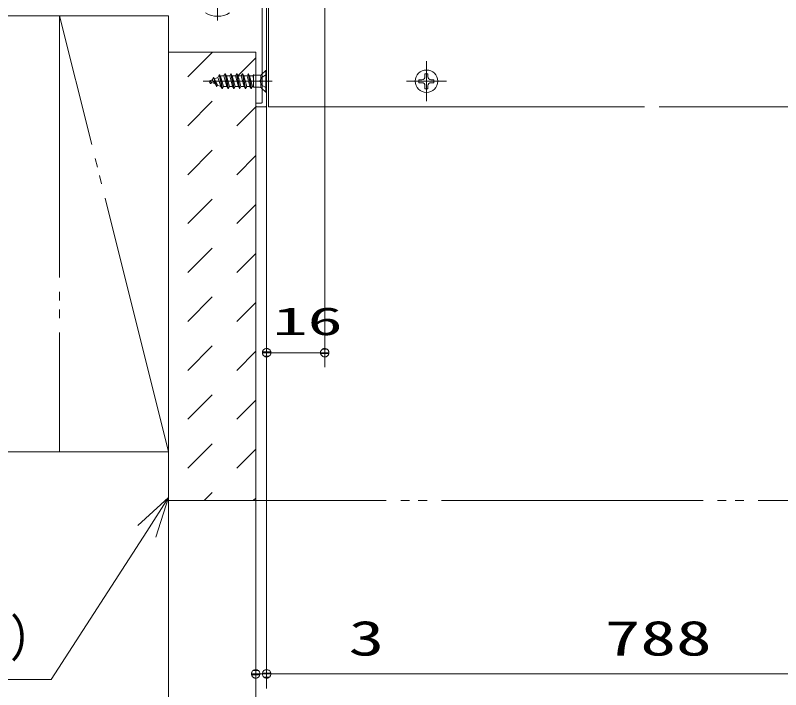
# Model space of a CAD drawing. Units: millimetres on the paper. Extents: x -305 to 305, y -152 to 152.
# Drawn here: x -233 to -180.3, y -94.9 to -48.4 of the extents above; entities that cross this region are included whole.
import ezdxf
from ezdxf.enums import TextEntityAlignment as Align

# ---------------------------------------------------------------- set-up
doc = ezdxf.new("R2010")
doc.units = ezdxf.units.MM
for name, pattern in [('LONG_CHAIN', [21, 18, -1, 1, -1]), ('LONG_DASHED2', [13, 12, -1]), ('LONG_DOUBLE_CHAIN', [21.8, 18, -1, 0.6, -0.6, 0.6, -1])]:
    doc.linetypes.add(name, pattern=pattern)
doc.layers.add('0-2_0', color=7, linetype='Continuous', lineweight=9)
doc.layers.add('0-3_S3', color=7, linetype='Continuous', lineweight=9)
doc.styles.add('ＭＳ ゴシック', font='')
doc.styles.get('ＭＳ ゴシック').set_extended_font_data('MS Gothic')

# ---------------------------------------------------------------- blocks, each defined once
blk = doc.blocks.new('_DOTSMALL')
at = {"layer": '0-2_0'}
for p, q in [((0.0746, 0.1), (-0.0746, 0.1)), ((0.1223, -0.0248), (-0.1223, -0.0248))]:
    blk.add_line(p, q, dxfattribs=at)
for points in [[(0.125, 0), (0.124, 0.0157), (0.1211, 0.0311), (0.1162, 0.046), (0.1095, 0.0602), (0.1011, 0.0735), (0.0911, 0.0856), (0.0797, 0.0963), (0.067, 0.1055), (0.0532, 0.1131), (0.0386, 0.1189), (0.0234, 0.1228), (0.0078, 0.1248), (-0.0078, 0.1248), (-0.0234, 0.1228), (-0.0386, 0.1189), (-0.0532, 0.1131), (-0.067, 0.1055), (-0.0797, 0.0963), (-0.0911, 0.0856), (-0.1011, 0.0735), (-0.1095, 0.0602), (-0.1162, 0.046), (-0.1211, 0.0311), (-0.124, 0.0157), (-0.125, 0), (0, 0)], [(-0.125, 0), (-0.124, -0.0157), (-0.1211, -0.0311), (-0.1162, -0.046), (-0.1095, -0.0602), (-0.1011, -0.0735), (-0.0911, -0.0856), (-0.0797, -0.0963), (-0.067, -0.1055), (-0.0532, -0.1131), (-0.0386, -0.1189), (-0.0234, -0.1228), (-0.0078, -0.1248), (0.0078, -0.1248), (0.0234, -0.1228), (0.0386, -0.1189), (0.0532, -0.1131), (0.067, -0.1055), (0.0797, -0.0963), (0.0911, -0.0856), (0.1011, -0.0735), (0.1095, -0.0602), (0.1162, -0.046), (0.1211, -0.0311), (0.124, -0.0157), (0.125, 0), (0, 0)]]:
    blk.add_lwpolyline(points, close=True, dxfattribs=at)
blk = doc.blocks.new('_OPEN30')
at = {"layer": '0-2_0'}
blk.add_line((0, 0), (-1, 0), dxfattribs=at)
blk.add_lwpolyline([(-1, 0.2679), (0, 0), (-1, -0.2679)], dxfattribs=at)

msp = doc.modelspace()

# ---------------------------------------------------------------- linework, layer by layer
at = {"layer": '0-3_S3'}
for p, q in [((-215.59, -38.856), (-215.59, -54.731)), ((-216.015, -54.406), (-216.015, -46.056)), ((-211.715, -47.231), (-211.715, -72.665)), ((-215.715, -47.556), (-215.715, -54.656)), ((-221.145, -52.675), (-219.461, -50.992)), ((-217.777, -52.675), (-216.465, -51.364)), ((-219.071, -52.714), (-218.972, -52.544)), ((-218.947, -52.544), (-218.972, -52.544)), ((-218.774, -53.481), (-218.972, -52.544)), ((-218.892, -52.64), (-218.947, -52.544)), ((-218.749, -53.481), (-218.947, -52.544)), ((-218.892, -52.64), (-218.826, -52.612)), ((-218.892, -52.64), (-218.673, -53.35)), ((-218.651, -52.612), (-218.826, -52.612)), ((-218.351, -53.481), (-218.55, -52.481)), ((-218.253, -52.612), (-218.177, -52.481)), ((-217.979, -53.481), (-218.177, -52.481)), ((-218.152, -52.481), (-217.954, -53.481)), ((-218.077, -52.612), (-217.878, -53.35)), ((-217.856, -52.612), (-218.077, -52.612)), ((-217.856, -52.612), (-217.78, -52.481)), ((-217.657, -53.35), (-217.856, -52.612)), ((-217.581, -53.481), (-217.78, -52.481)), ((-217.755, -52.481), (-217.78, -52.481)), ((-217.755, -52.481), (-217.556, -53.481)), ((-217.679, -52.612), (-217.755, -52.481)), ((-217.679, -52.612), (-217.48, -53.35)), ((-217.458, -52.612), (-217.679, -52.612)), ((-217.458, -52.612), (-217.382, -52.481)), ((-217.259, -53.35), (-217.458, -52.612)), ((-217.357, -52.481), (-217.382, -52.481)), ((-217.184, -53.481), (-217.382, -52.481)), ((-217.282, -52.612), (-217.357, -52.481)), ((-217.282, -52.612), (-217.083, -53.35)), ((-217.061, -52.612), (-217.282, -52.612)), ((-217.061, -52.612), (-216.985, -52.481)), ((-216.862, -53.35), (-217.061, -52.612)), ((-216.96, -52.481), (-216.985, -52.481)), ((-216.786, -53.481), (-216.985, -52.481)), ((-216.884, -52.612), (-216.96, -52.481)), ((-216.96, -52.481), (-216.761, -53.481)), ((-216.884, -52.612), (-216.685, -53.35)), ((-216.663, -52.612), (-216.884, -52.612)), ((-216.663, -52.612), (-216.613, -52.526)), ((-216.613, -52.799), (-216.663, -52.612)), ((-216.613, -52.526), (-216.613, -53.39)), ((-216.613, -52.569), (-216.198, -52.569)), ((-216.115, -53.412), (-216.115, -52.551)), ((-215.778, -52.231), (-216.057, -52.51)), ((-215.778, -52.231), (-215.715, -52.231)), ((-215.778, -53.731), (-215.778, -52.231)), ((-215.715, -52.231), (-215.715, -53.731)), ((-219.716, -52.981), (-219.46, -52.875)), ((-219.716, -52.981), (-219.265, -53.168)), ((-219.569, -53.131), (-219.636, -53.014)), ((-219.544, -53.131), (-219.569, -53.131)), ((-219.544, -53.131), (-219.507, -53.068)), ((-219.46, -52.875), (-219.37, -52.719)), ((-219.265, -53.168), (-219.46, -52.875)), ((-219.345, -52.719), (-219.37, -52.719)), ((-219.171, -53.331), (-219.37, -52.719)), ((-219.146, -53.331), (-219.345, -52.719)), ((-219.294, -52.806), (-219.345, -52.719)), ((-219.294, -52.806), (-219.071, -52.714)), ((-219.093, -53.239), (-219.294, -52.806)), ((-219.171, -53.331), (-219.265, -53.168)), ((-218.857, -53.337), (-219.071, -52.714)), ((-205.023, -53.084), (-205.228, -53.084)), ((-204.408, -52.879), (-204.203, -52.879)), ((-219.146, -53.331), (-219.171, -53.331)), ((-219.146, -53.331), (-219.093, -53.239)), ((-219.093, -53.239), (-218.857, -53.337)), ((-218.774, -53.481), (-218.857, -53.337)), ((-218.749, -53.481), (-218.774, -53.481)), ((-218.749, -53.481), (-218.673, -53.35)), ((-218.452, -53.35), (-218.673, -53.35)), ((-218.351, -53.481), (-218.376, -53.481)), ((-218.351, -53.481), (-218.275, -53.35)), ((-218.054, -53.35), (-218.275, -53.35)), ((-217.954, -53.481), (-217.878, -53.35)), ((-217.657, -53.35), (-217.878, -53.35)), ((-217.581, -53.481), (-217.657, -53.35)), ((-217.556, -53.481), (-217.581, -53.481)), ((-217.556, -53.481), (-217.48, -53.35)), ((-217.48, -53.35), (-217.259, -53.35)), ((-217.184, -53.481), (-217.259, -53.35)), ((-217.159, -53.481), (-217.184, -53.481)), ((-217.083, -53.35), (-216.862, -53.35)), ((-216.786, -53.481), (-216.862, -53.35)), ((-216.761, -53.481), (-216.786, -53.481)), ((-216.761, -53.481), (-216.685, -53.35)), ((-216.685, -53.35), (-216.613, -53.35)), ((-216.198, -53.394), (-216.613, -53.394)), ((-215.778, -53.731), (-216.057, -53.452)), ((-215.778, -53.731), (-215.715, -53.731)), ((-221.145, -56.043), (-219.461, -54.359)), ((-217.777, -56.043), (-216.465, -54.731)), ((-216.465, -54.656), (-216.465, -54.556)), ((-216.39, -54.481), (-216.09, -54.481)), ((-215.79, -54.731), (-216.39, -54.731)), ((-215.715, -54.656), (-215.715, -94.775)), ((-215.715, -54.656), (-215.715, -72.665)), ((-215.59, -54.731), (-189.695, -54.731)), ((-188.695, -54.731), (-162.548, -54.731)), ((-221.145, -59.411), (-219.461, -57.727)), ((-217.777, -59.411), (-216.465, -58.099)), ((-221.145, -62.778), (-219.461, -61.094)), ((-217.777, -62.778), (-216.465, -61.466)), ((-221.145, -66.146), (-219.461, -64.462)), ((-217.777, -66.146), (-216.465, -64.834)), ((-221.145, -69.513), (-219.461, -67.83)), ((-217.777, -69.513), (-216.465, -68.202)), ((-221.145, -72.881), (-219.461, -71.197)), ((-217.777, -72.881), (-216.465, -71.569)), ((-211.715, -71.665), (-215.715, -71.665)), ((-221.145, -76.249), (-219.461, -74.565)), ((-217.777, -76.249), (-216.465, -74.937)), ((-221.145, -79.616), (-219.461, -77.932)), ((-217.777, -79.616), (-216.465, -78.304)), ((-220.011, -81.85), (-219.461, -81.3)), ((-222.465, -81.85), (-222.465, -102.135)), ((-222.465, -81.85), (-222.465, -109.527)), ((-216.643, -81.85), (-216.465, -81.672)), ((-216.465, -81.85), (-216.465, -102.135)), ((-216.465, -81.85), (-216.465, -93.776)), ((-215.715, -93.775), (-216.465, -93.775)), ((-215.715, -93.775), (-215.715, -93.774)), ((-162.423, -93.775), (-215.715, -93.775)), ((-215.715, -93.775), (-207.408, -93.775))]:
    msp.add_line(p, q, dxfattribs=at)
at = {"layer": '0-3_S3', "linetype": 'LONG_CHAIN'}
for p, q in [((-219.09, -48.806), (-219.09, -42.72)), ((-204.715, -54.356), (-204.715, -51.606)), ((-215.341, -52.981), (-220.09, -52.981)), ((-203.34, -52.981), (-206.09, -52.981))]:
    msp.add_line(p, q, dxfattribs=at)
at = {"layer": '0-3_S3', "linetype": 'LONG_DOUBLE_CHAIN'}
for p, q in [((-222.465, -48.481), (-259.965, -48.481)), ((-229.965, -48.481), (-229.965, -78.481)), ((-222.465, -78.481), (-229.965, -48.481)), ((-222.465, -48.481), (-222.465, -81.85)), ((-216.465, -50.981), (-222.465, -50.981)), ((-216.465, -50.981), (-216.465, -81.85)), ((-222.465, -78.481), (-259.965, -78.481)), ((-163.876, -81.85), (-222.465, -81.85))]:
    msp.add_line(p, q, dxfattribs=at)
at = {"layer": '0-3_S3', "linetype": 'LONG_DASHED2'}
for p, q in [((-216.028, -52.7), (-215.715, -52.519)), ((-216.028, -52.7), (-216.19, -52.981)), ((-216.028, -53.263), (-216.19, -52.981)), ((-216.028, -53.263), (-215.715, -53.443))]:
    msp.add_line(p, q, dxfattribs=at)
at = {"layer": '0-3_S3'}
msp.add_lwpolyline([(-216.465, -81.85), (-222.465, -81.85), (-222.465, -50.981), (-216.465, -50.981)], close=True, dxfattribs=at)
for points in [[(-218.651, -52.612), (-218.575, -52.481), (-218.376, -53.481)], [(-218.376, -53.481), (-218.452, -53.35), (-218.651, -52.612)], [(-218.474, -52.612), (-218.55, -52.481), (-218.575, -52.481)], [(-218.253, -52.612), (-218.474, -52.612), (-218.275, -53.35)], [(-217.954, -53.481), (-217.979, -53.481), (-218.054, -53.35), (-218.253, -52.612)], [(-218.077, -52.612), (-218.152, -52.481), (-218.177, -52.481)], [(-217.357, -52.481), (-217.159, -53.481), (-217.083, -53.35)], [(-204.818, -52.674), (-204.818, -52.469), (-204.613, -52.469), (-204.613, -52.674)], [(-205.228, -53.084), (-205.228, -52.879), (-205.023, -52.879)], [(-204.203, -52.879), (-204.203, -53.084), (-204.408, -53.084)], [(-204.613, -53.289), (-204.613, -53.494), (-204.818, -53.494), (-204.818, -53.289)], [(-216.465, -54.556), (-216.465, -54.554), (-216.465, -54.552), (-216.464, -54.549), (-216.464, -54.547), (-216.463, -54.545), (-216.463, -54.542), (-216.462, -54.54), (-216.462, -54.538), (-216.461, -54.535), (-216.46, -54.533), (-216.46, -54.531), (-216.459, -54.529), (-216.458, -54.527), (-216.457, -54.524), (-216.456, -54.522), (-216.455, -54.52), (-216.454, -54.518), (-216.453, -54.516), (-216.452, -54.514), (-216.45, -54.512), (-216.449, -54.51), (-216.448, -54.508), (-216.446, -54.507), (-216.445, -54.505), (-216.443, -54.503), (-216.441, -54.502), (-216.44, -54.5), (-216.438, -54.499), (-216.436, -54.497), (-216.434, -54.496), (-216.432, -54.495), (-216.43, -54.493), (-216.428, -54.492), (-216.426, -54.491), (-216.424, -54.49), (-216.422, -54.489), (-216.42, -54.488), (-216.418, -54.487), (-216.415, -54.487)], [(-216.46, -54.681), (-216.46, -54.679), (-216.461, -54.677), (-216.462, -54.675), (-216.462, -54.672), (-216.463, -54.67), (-216.463, -54.668), (-216.464, -54.665), (-216.464, -54.663), (-216.465, -54.661), (-216.465, -54.658), (-216.465, -54.656)], [(-216.39, -54.731), (-216.392, -54.731), (-216.395, -54.731), (-216.397, -54.73), (-216.399, -54.73), (-216.402, -54.73), (-216.404, -54.729), (-216.406, -54.729), (-216.408, -54.728), (-216.411, -54.727), (-216.413, -54.727), (-216.415, -54.726), (-216.418, -54.725), (-216.42, -54.724), (-216.422, -54.723), (-216.424, -54.722), (-216.426, -54.721), (-216.428, -54.72), (-216.43, -54.719), (-216.432, -54.718), (-216.434, -54.717), (-216.436, -54.715), (-216.438, -54.714), (-216.44, -54.712), (-216.441, -54.711), (-216.443, -54.709), (-216.445, -54.708), (-216.446, -54.706), (-216.448, -54.704), (-216.449, -54.702), (-216.45, -54.7), (-216.452, -54.698), (-216.453, -54.696), (-216.454, -54.694), (-216.455, -54.692), (-216.456, -54.69), (-216.457, -54.688), (-216.458, -54.686), (-216.459, -54.684), (-216.46, -54.681)], [(-216.415, -54.487), (-216.413, -54.486), (-216.411, -54.485), (-216.408, -54.484), (-216.406, -54.484), (-216.404, -54.483), (-216.402, -54.483), (-216.399, -54.482), (-216.397, -54.482), (-216.395, -54.482), (-216.392, -54.481), (-216.39, -54.481)], [(-216.09, -54.481), (-216.088, -54.481), (-216.085, -54.481), (-216.083, -54.48), (-216.081, -54.48), (-216.079, -54.48), (-216.076, -54.479), (-216.074, -54.479), (-216.072, -54.478), (-216.069, -54.477), (-216.067, -54.477), (-216.065, -54.476), (-216.063, -54.475), (-216.06, -54.474), (-216.058, -54.473), (-216.056, -54.472), (-216.054, -54.471), (-216.052, -54.47), (-216.05, -54.469), (-216.048, -54.468), (-216.046, -54.467), (-216.044, -54.465), (-216.042, -54.464), (-216.04, -54.462), (-216.039, -54.461), (-216.037, -54.459), (-216.035, -54.458), (-216.034, -54.456), (-216.032, -54.454), (-216.031, -54.452), (-216.03, -54.45), (-216.028, -54.448), (-216.027, -54.446), (-216.026, -54.444), (-216.025, -54.442), (-216.024, -54.44), (-216.023, -54.438), (-216.022, -54.436), (-216.021, -54.434), (-216.02, -54.431)], [(-216.02, -54.431), (-216.02, -54.429), (-216.019, -54.427), (-216.018, -54.425), (-216.018, -54.422), (-216.017, -54.42), (-216.017, -54.418), (-216.016, -54.415), (-216.016, -54.413), (-216.016, -54.411), (-216.015, -54.408), (-216.015, -54.406)], [(-215.765, -54.726), (-215.767, -54.727), (-215.769, -54.727), (-215.772, -54.728), (-215.774, -54.729), (-215.776, -54.729), (-215.779, -54.73), (-215.781, -54.73), (-215.783, -54.73), (-215.785, -54.731), (-215.788, -54.731), (-215.79, -54.731), (-215.79, -54.731)], [(-215.715, -54.656), (-215.715, -54.658), (-215.716, -54.661), (-215.716, -54.663), (-215.716, -54.665), (-215.717, -54.668), (-215.717, -54.67), (-215.718, -54.672), (-215.718, -54.675), (-215.719, -54.677), (-215.72, -54.679), (-215.72, -54.681), (-215.721, -54.684), (-215.722, -54.686), (-215.723, -54.688), (-215.724, -54.69), (-215.725, -54.692), (-215.726, -54.694), (-215.727, -54.696), (-215.728, -54.698), (-215.73, -54.7), (-215.731, -54.702), (-215.732, -54.704), (-215.734, -54.706), (-215.735, -54.708), (-215.737, -54.709), (-215.739, -54.711), (-215.74, -54.712), (-215.742, -54.714), (-215.744, -54.715), (-215.746, -54.717), (-215.748, -54.718), (-215.75, -54.719), (-215.752, -54.72), (-215.754, -54.721), (-215.756, -54.722), (-215.758, -54.723), (-215.76, -54.724), (-215.763, -54.725), (-215.765, -54.726)], [(-255.629, -94.154), (-230.541, -94.154), (-223.967, -83.963)]]:
    msp.add_lwpolyline(points, dxfattribs=at)
msp.add_circle((-204.715, -52.981), 0.775, dxfattribs=at)
for centre, radius, start, end in [((-219.09, -46.881), 1.625, 239.3641, 300.6359), ((-216.198, -52.369), 0.2, 270, 315), ((-205.023, -52.674), 0.205, 270, 0), ((-204.408, -52.674), 0.205, 180, 270), ((-205.023, -53.289), 0.205, 0, 90), ((-204.408, -53.289), 0.205, 90, 180), ((-216.198, -53.594), 0.2, 45, 90)]:
    msp.add_arc(centre, radius, start, end, dxfattribs=at)

# ---------------------------------------------------------------- block references
for name, p, xscale, yscale, rotation in [('_DOTSMALL', (-215.715, -71.665), 2.32, 2.32, 180), ('_OPEN30', (-222.465, -81.635), 2.77, 2.77, 57.17394), ('_DOTSMALL', (-215.715, -93.775), 2.32, 2.32, 180), ('_DOTSMALL', (-215.715, -93.775), 2.32, 2.32, 180)]:
    msp.add_blockref(name, p, dxfattribs=dict(at, xscale=xscale, yscale=yscale, rotation=rotation))
at = {"layer": '0-3_S3', "xscale": 2.32, "yscale": 2.32}
for p in [(-211.715, -71.665), (-216.465, -93.775)]:
    msp.add_blockref('_DOTSMALL', p, dxfattribs=at)

# ---------------------------------------------------------------- texts
at = {"layer": '0-3_S3', "style": 'ＭＳ ゴシック'}
for s, height, width, p in [('16', 1.921, 1.85, (-215.315, -71.035)), ('額縁(材工共別途)', 2.405, 0.9, (-255.629, -92.993)), ('3', 2.405, 1.5, (-210.075, -93.237)), ('788', 2.405, 1.5, (-192.444, -93.237))]:
    msp.add_text(s, height=height, dxfattribs=dict(at, width=width)).set_placement(p, align=Align.BOTTOM_LEFT)

doc.saveas('drawing.dxf')
